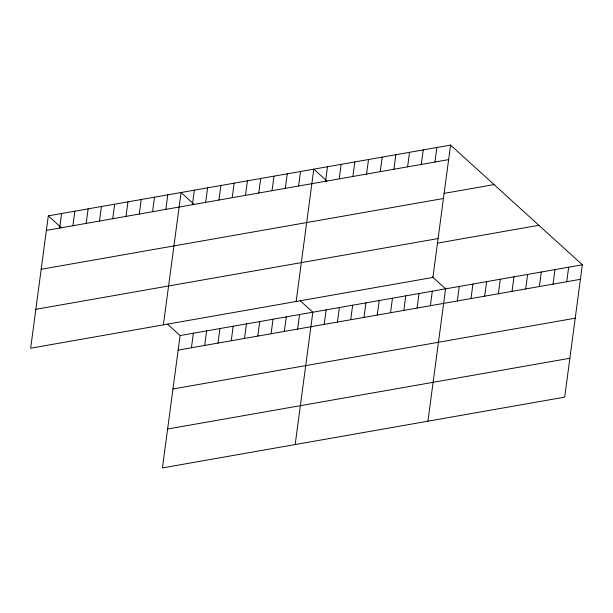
<?xml version="1.0" encoding="UTF-8"?>
<svg xmlns="http://www.w3.org/2000/svg" width="613" height="613" viewBox="0 0 613 613"><rect width="100%" height="100%" fill="white"/><g stroke="black" fill="none" stroke-linecap="round" stroke-linejoin="round"><path stroke-width="0.92" d="M48.304 215.868L30.65 348.207L432.908 277.428L450.57 145.089L48.304 215.868L61.484 227.837M59.645 228.059L61.584 213.531M72.916 225.73L74.855 211.194M86.195 223.393L88.134 208.864M99.467 221.055L101.406 206.527M112.738 218.718L114.677 204.19M126.017 216.381L127.956 201.853M139.289 214.052L141.228 199.516M152.568 211.715L154.507 197.187M165.839 209.378L167.778 194.85M163.395 324.852L181.057 192.513L194.229 204.481M192.39 204.704L194.329 190.176M167.571 324.2L180.092 335.572L162.43 467.911L564.696 397.132L582.35 264.793L450.57 145.089M205.661 202.374L207.6 187.839M191.425 347.763L193.363 333.234M218.941 200.037L220.879 185.509M204.704 345.425L206.642 330.897M232.212 197.7L234.151 183.172M217.975 343.088L219.914 328.56M245.491 195.363L247.43 180.835M231.247 340.759L233.185 326.223M258.763 193.026L260.701 178.498M244.526 338.422L246.464 323.894M272.034 190.689L273.973 176.161M257.797 336.085L259.736 321.557M285.313 188.36L287.252 173.824M271.076 333.748L273.015 319.22M298.585 186.023L300.523 171.494M284.348 331.411L286.286 316.883M296.14 301.496L313.802 169.157L326.974 181.126M297.619 329.081L299.558 314.546M325.541 181.279L327.48 166.751M295.175 444.555L312.837 312.216L300.316 300.845M339.211 178.873L341.15 164.345M324.17 324.407L326.108 309.879M352.889 176.467L354.827 161.939M337.449 322.07L339.387 307.542M366.566 174.061L368.505 159.533M350.72 319.733L352.659 305.205M380.244 171.655L382.183 157.127M363.992 317.396L365.93 302.868M393.921 169.249L395.86 154.721M377.271 315.067L379.209 300.539M407.599 166.843L409.538 152.315M390.542 312.73L392.481 298.202M421.277 164.437L423.215 149.901M403.821 310.393L405.76 295.864M434.954 162.031L436.893 147.495M417.093 308.055L419.031 293.527M430.372 305.718L432.311 291.19M427.928 421.192L445.582 288.853L432.403 276.884M457.321 300.983L459.26 286.447M470.999 298.577L472.937 284.041M484.676 296.163L486.615 281.635M498.354 293.757L500.292 279.229M512.024 291.351L513.962 276.823M525.701 288.945L527.64 274.417M539.379 286.539L541.317 272.011M553.056 284.133L554.995 269.605M566.734 281.727L568.672 267.199M46.366 230.396L448.632 159.625M443.904 193.417L494.055 184.597M41.178 269.276L443.444 198.497M35.838 309.327L438.096 238.557M437.651 243.1L538.865 225.293M180.092 335.572L582.35 264.793M178.153 350.1L580.411 279.321M172.966 388.979L575.224 318.201M167.617 429.031L569.883 358.253"/></g></svg>
